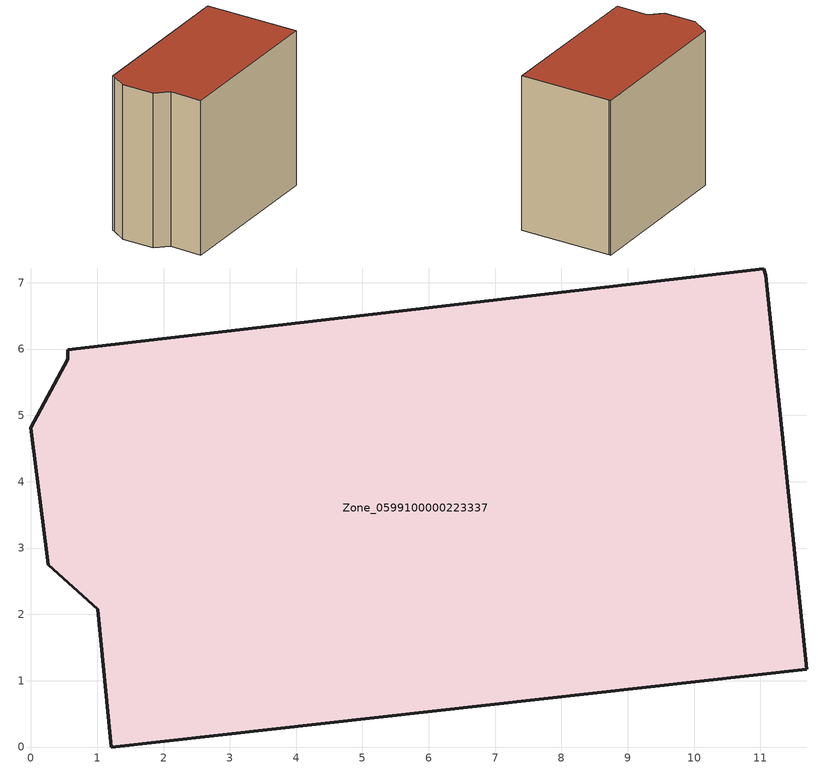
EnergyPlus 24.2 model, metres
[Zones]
Zone_0599100000223337
 floor ground (C_G): 11.08,7.11 11.7,1.17 1.21,0 1.01,2.08 0.26,2.75 0,4.81 0.56,5.85 0.56,5.99 11.05,7.21 z0
 wall outside (C_F): 0.56,5.85 0,4.81 0.26,2.75 1.01,2.08 1.21,0 11.7,1.17 11.08,7.11 11.05,7.21 0.56,5.99 0.56,5.85 z0:10.02
 roof outside (C_R): 11.08,7.11 11.05,7.21 0.56,5.99 0.56,5.85 0,4.81 0.26,2.75 1.01,2.08 1.21,0 11.7,1.17 z10.02
[BUILDING]
Pand.0599100000223337: North Axis=0; Terrain=City; Loads Convergence Tolerance Value=0.04; Temperature Convergence Tolerance Value=0.4; Solar Distribution=FullExterior; Maximum Number of Warmup Days=25; Minimum Number of Warmup Days=1
[Site:Location]
Rotterdam.The.Hague.AP_ZH_NLD Design_Conditions: Latitude=51.96; Longitude=4.45; Time Zone=1; Elevation=-4.5
[SITE:GROUNDTEMPERATURE:BUILDINGSURFACE]
18, 18, 18, 18, 18, 18, 18, 18, 18, 18, 18, 18
[MATERIAL] Thermal Absorptance=0.9; Solar Absorptance=0.7; Visible Absorptance=0.7
Name | Roughness | Thickness | Conductivity | Density | Specific Heat
G.TI.1946 | MediumSmooth | 0.15 | 1 | 540 | 1210
F.TI.1946 | Rough | 0.3 | 0.857143 | 1920 | 840
R.TI.1946 | MediumRough | 0.2 | 0.1 | 1500 | 1000
[CONSTRUCTION]
C_G: G.TI.1946
C_F: F.TI.1946
C_R: R.TI.1946
[ZONE]
Zone_0599100000223337: Type=1; Multiplier=1; Ceiling Height=Autocalculate; Volume=Autocalculate; Floor Area=autocalculate; Part of Total Floor Area=Yes
[ZONEINFILTRATION:DESIGNFLOWRATE]
Infil_Zone_0599100000223337: Zone or ZoneList or Space or SpaceList=Zone_0599100000223337; Schedule=AlwaysOn; Design Flow Rate Calculation Method=Flow/Area; Flow Rate per Floor Area=0.003; Constant Term Coefficient=1; Temperature Term Coefficient=0; Velocity Term Coefficient=0; Velocity Squared Term Coefficient=0
[HVACTEMPLATE:ZONE:IDEALLOADSAIRSYSTEM]
Zone_0599100000223337: Maximum Heating Supply Air Temperature=50; Minimum Cooling Supply Air Temperature=13; Maximum Heating Supply Air Humidity Ratio=0.0156; Minimum Cooling Supply Air Humidity Ratio=0.0077; Heating Limit=NoLimit; Cooling Limit=NoLimit; Dehumidification Control Type=ConstantSensibleHeatRatio; Cooling Sensible Heat Ratio=0.7; Dehumidification Setpoint=60; Humidification Control Type=None; Humidification Setpoint=30; Outdoor Air Method=None; Outdoor Air Flow Rate per Person=0.00944; Outdoor Air Flow Rate per Zone Floor Area=0; Outdoor Air Flow Rate per Zone=0; Demand Controlled Ventilation Type=None; Outdoor Air Economizer Type=NoEconomizer; Heat Recovery Type=None; Sensible Heat Recovery Effectiveness=0.7; Latent Heat Recovery Effectiveness=0.65
[ZONECONTROL:THERMOSTAT]
ThermostatControl_Zone_0599100000223337: Zone or ZoneList=Zone_0599100000223337; Control Type Schedule=DualSetpointControlType; Control 1=Thermostat_Zone_0599100000223337; Temperature Difference Between Cutout And Setpoint=0
[THERMOSTATSETPOINT:DUALSETPOINT]
Thermostat_Zone_0599100000223337: Heating Setpoint Temperature Schedule=HeatingSetpoint_Zone_0599100000223337; Cooling Setpoint Temperature Schedule=CoolingSetpoint_Zone_0599100000223337
[SCHEDULE:COMPACT]
HeatingSetpoint_Zone_0599100000223337: Through: 12/31, For: AllDays, Until: 24:00, 21
CoolingSetpoint_Zone_0599100000223337: Through: 12/31, For: AllDays, Until: 24:00, 24
DualSetpointControlType: Through: 12/31, For: AllDays, Until: 24:00, 4
AlwaysOn: Through: 12/31, For: AllDays, Until: 24:00, 1
